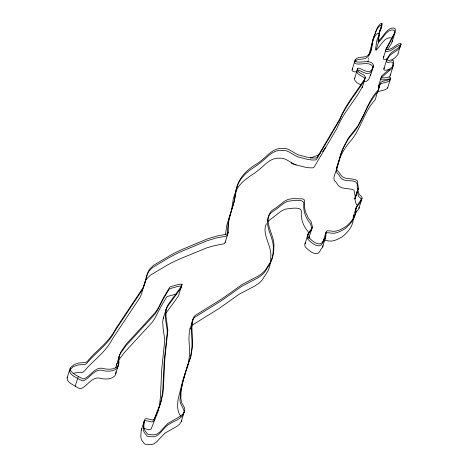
<?xml version="1.0" encoding="UTF-8"?>
<svg xmlns="http://www.w3.org/2000/svg" width="468" height="468" viewBox="0 0 468 468"><rect width="100%" height="100%" fill="white"/><g stroke="black" fill="none" stroke-linecap="round" stroke-linejoin="round"><path stroke-width="0.7" d="M368.562 59.255L368.62 58.061M225.512 234.222L226.769 225.295L231.578 210.021L233.316 198.613L235.199 193.044M362.39 86.627C355.294 100.409 343.816 112.104 337.697 126.588A15.298 15.052 17.4 0 1 337.112 127.992L336.451 129.244A49.427 48.631 17.4 0 1 335.585 130.707L314.139 167.082A3.498 3.44 17.4 0 1 312.706 167.842L309.336 167.807A47.057 46.297 17.4 0 1 302.89 166.649L295.255 164.66A12.121 11.922 17.4 0 1 293.898 164.063L286.059 159.506A15.701 15.444 17.4 0 0 281.449 158.172L276.576 158.219L273.593 158.974A22.973 22.604 17.4 0 0 269.861 160.735L266.409 163.186L261.758 167.392A110.822 109.038 17.4 0 1 254.188 173.4C246.665 178.191 238.797 183.772 235.451 192.418M73.067 373.423L75.389 372.856A1.609 1.579 17.4 0 1 75.594 372.82L82.877 372.241L84.679 370.826A13.876 13.654 17.4 0 0 85.398 369.86C93.98 359.828 105.446 352.17 111.717 340.201A162.841 160.22 17.4 0 1 113.917 336.673L140.031 297.437L141.558 293.857L144.577 282.707L146.42 279.074L150.333 275.219L166.596 265.52A133.438 131.292 17.4 0 1 181.262 258.313L206.944 247.788L213.929 245.799L224.113 243.746L224.968 242.88L228.191 232.66C226.886 217.643 235.275 204.381 236.217 189.704C238.259 178.027 247.326 169.27 257.26 163.607A110.822 109.038 17.4 0 0 264.829 157.599L269.48 153.393L272.932 150.942A22.973 22.604 17.4 0 1 276.664 149.181L279.642 148.426L284.521 148.379A15.701 15.444 17.4 0 1 289.13 149.713L296.969 154.276A12.121 11.922 17.4 0 0 298.327 154.867L305.955 156.856A47.057 46.297 17.4 0 0 312.402 158.014L315.777 158.049A3.498 3.44 17.4 0 0 317.205 157.289L338.651 120.914A49.427 48.631 17.4 0 0 339.516 119.451L340.177 118.199A15.298 15.052 17.4 0 0 340.762 116.795C346.917 103.013 356.897 91.348 364.905 78.642C366.976 73.85 358.593 74.406 357.727 70.223A3.492 3.434 17.4 0 1 357.517 69.48L357.622 68.433L358.4 68.152A2.533 2.492 17.4 0 1 359.167 68.193C365.572 70.832 370.644 75.284 373.522 65.912C372.586 59.097 362.185 62.741 357.376 62.01A2.287 2.252 17.4 0 1 357.037 61.969L355.469 61.138A1.638 1.615 17.4 0 1 355.113 60.36C356.844 55.996 363.583 58.085 367.181 55.979C373.926 51.041 371.013 41.149 374.897 34.234A70.873 69.732 17.4 0 1 377.302 27.799C382.21 19.779 383.584 24.043 380.191 29.946A17.269 16.988 17.4 0 0 379.893 31.204L378.612 39.277A6.388 6.283 17.4 0 0 379.103 40.33L376.032 50.123C380.595 46.461 384.673 35.808 391.81 38.124A3.001 2.954 17.4 0 1 391.938 38.358M376.904 93.898L377.898 91.88L379.975 91.014A44.109 43.395 17.4 0 0 384.708 89.833L387.194 88.563L387.486 87.358M387.639 87.943L390.71 78.15C389.862 76.073 386.755 77.77 385.07 77.834A11.975 11.782 17.4 0 1 382.374 77.852L381.478 77.202L381.666 76.097A7.775 7.652 17.4 0 1 382.169 75.5L393.085 66.029L393.646 61.191L393.173 60.466L391.786 59.986A3.563 3.51 17.4 0 0 390.692 60.033C387.182 61.829 385.895 58.81 388.551 56.599C390.505 51.006 397.818 50.105 400.789 45.051A2.088 2.059 17.4 0 0 401.035 44.495L400.941 43.77L399.771 43.547A9.676 9.518 17.4 0 0 398.245 44.173C394.6 45.887 390.809 50.374 386.58 49.421A1.521 1.498 17.4 0 1 386.299 48.456L395.255 31.608A5.897 5.803 17.4 0 0 395.279 29.531A3.001 2.954 17.4 0 0 394.881 28.332C387.738 26.015 383.666 36.668 379.103 40.33M308.64 238.504L312.355 227.349A2.34 2.299 17.4 0 0 312.372 226.512L311.126 221.803A0.895 0.883 17.4 0 0 311.015 221.58L308.254 217.877L305.405 211.741L304.533 207.406L304.446 200.585L303.984 199.421L302.164 198.847L292.207 198.666L288.376 199.368A7.546 7.424 17.4 0 0 287.568 199.666L284.269 201.351L277.003 207.149L272.148 210.401L270.785 211.711L269.422 214.151A16.988 16.713 17.4 0 0 268.562 216.058C265.976 226.547 274.973 236.51 273.862 247.268A37.692 37.083 17.4 0 1 272.317 257.839L271.516 259.945A27.039 26.6 17.4 0 1 270.627 261.811L265.093 270.463L261.711 273.704L257.745 276.331L242.33 284.345L228.068 294.512A270.861 266.491 17.4 0 1 220.738 299.579L195.273 315.362A8.64 8.506 17.4 0 0 193.617 317.55C190.599 324.306 191.289 331.993 191.862 339.183A74.482 73.283 17.4 0 1 191.839 348.52L190.406 357.903A19.785 19.463 17.4 0 1 189.774 359.681C185.322 372.171 180.835 385.152 180.127 398.455C178.992 403.697 183.608 407.113 184.211 411.776C183.006 418.673 174.903 420.504 169.767 423.792C164.011 426.524 161.641 433.368 155.967 436.147A8.775 8.635 17.4 0 1 153.475 436.732L152.603 436.767A44.062 43.354 17.4 0 0 150.877 436.726L147.525 436.334A2.989 2.937 17.4 0 1 146.548 435.532L145.876 434.474A2.071 2.036 17.4 0 0 145.53 434.123L144.197 432.455L143.307 429.788L143.904 421.668L144.396 420.966L145.542 420.545L151.901 421.99L153.562 421.165L160.185 404.586L162.747 394.565L163.449 387.703L164.8 359.319L167.854 330.028L165.953 316.163L166.046 309.693L167.287 306.154L168.679 303.826L181.642 286.042L182.052 284.556L181.362 284.14A2.241 2.205 17.4 0 0 180.806 284.135A71.159 70.013 17.4 0 0 177.612 284.737L170.639 286.627A4.306 4.235 17.4 0 0 169.662 287.381L163.771 297.233L158.014 308.394L155.341 312.431L126.594 343.728L121.382 351.058A40.64 39.985 17.4 0 0 119.755 354.446L115.836 367.55M398.016 53.937L397.964 54.288A2.088 2.059 17.4 0 1 397.718 54.844L394.869 57.851L391.798 60.226M178.992 294.647L178.296 296.244L165.614 313.618M160.799 402.626L154.177 419.205L152.515 420.03L146.642 418.614L145.01 419.006L141.283 429.987C141.178 434.029 139.534 438.855 143.079 441.956A2.071 2.036 17.4 0 1 143.424 442.307L144.097 443.366A2.989 2.937 17.4 0 0 145.068 444.167L148.42 444.559A44.062 43.354 17.4 0 1 150.146 444.6L151.018 444.565A8.775 8.635 17.4 0 0 153.516 443.98L156.464 442.084L164.683 433.315L176.693 426.453L179.642 424.113L181.157 421.96L184.825 409.822L184.48 407.763L181.637 402.562L180.864 398.385L181.022 390.692L182.783 382.748M144.355 420.194C144.243 424.236 142.6 429.062 146.145 432.163A2.071 2.036 17.4 0 1 146.49 432.514L147.163 433.573A2.989 2.937 17.4 0 0 148.14 434.374L151.492 434.766A44.062 43.354 17.4 0 1 153.217 434.807L154.089 434.772A8.775 8.635 17.4 0 0 156.581 434.187L159.529 432.292L167.749 423.522L180.531 416.128L183.304 413.624L184.532 411.407M362.893 116.134L357.961 125.828L348.426 137.89L342.459 149.538L340.669 154.481L336.931 168.509L337.019 170.095L338.961 172.306A12.665 12.466 17.4 0 1 340.066 173.78C343.442 180.946 352.422 177.138 357.394 180.788C356.949 183.561 359.02 186.317 358.002 188.914L354.937 198.707C355.171 200.895 355.668 203.685 357.172 205.423M358.002 188.914L357.909 190.166L359.172 194.36L361.612 196.636L362.121 198.017L358.763 208.904L355.499 213.115M358.974 208.336L359.009 207.312M312.279 227.635L308.236 233.368L304.803 244.641A4.487 4.411 17.4 0 0 305.23 246.847C308.933 250.784 317.491 258.184 320.627 249.877A4.423 4.352 17.4 0 1 321.142 249.058L322.704 247.016L325.933 235.72A48.163 47.391 17.4 0 1 326.009 232.409L326.945 230.8L329.998 230.859A28.911 28.449 17.4 0 1 331.917 231.215C336.428 231.871 340.64 229.648 344.413 227.454A16.936 16.661 17.4 0 0 348.227 224.447C351.924 221.036 354.92 216.813 356.072 211.852C355.165 206.324 359.325 202.761 362.045 198.543M307.985 234.099L307.868 234.848A4.487 4.411 17.4 0 0 308.295 237.054C312.004 240.991 320.562 248.391 323.692 240.09A4.423 4.352 17.4 0 1 324.213 239.265L325.769 237.223M368.69 55.528L371.826 44.027A70.873 69.732 17.4 0 1 374.236 37.592C375.207 35.749 376.582 33.07 379.021 33.193L382.087 23.4M322.943 242.202L326.097 231.947M386.919 59.091L383.848 68.878C383.485 71.165 386.387 69.989 387.621 69.826A3.563 3.51 17.4 0 1 388.715 69.779L389.481 69.937M225.126 242.453L225.225 241.944M355.189 59.728L352.041 70.153A1.638 1.615 17.4 0 0 352.398 70.931L353.972 71.762A2.287 2.252 17.4 0 0 354.305 71.803L356.979 71.879M228.191 232.66L226.734 234.135L217 236.007L207.675 238.803L184.328 248.52A133.438 131.292 17.4 0 0 169.662 255.727L153.399 265.426L149.491 269.281L147.648 272.914L144.63 284.064L143.097 287.644L116.988 326.88A162.841 160.22 17.4 0 0 114.789 330.408C108.517 342.377 97.052 350.041 88.464 360.073A13.876 13.654 17.4 0 1 87.744 361.033L85.948 362.448L78.665 363.028A1.609 1.579 17.4 0 0 78.454 363.063L73.845 364.683A11.94 11.747 17.4 0 1 72.294 366.14C66.304 369.837 74.851 374.599 78.291 376.424L75.208 386.258L79.683 388.61A3.685 3.627 17.4 0 0 81.163 388.522C88.13 385.573 92.313 375.488 101.211 378.513A27.91 27.46 17.4 0 0 102.896 378.834C106.792 379.273 111.419 379.098 114.426 376.266A5.68 5.587 17.4 0 0 115.473 374.581L115.859 372.973A10.22 10.056 17.4 0 0 115.883 371.727M115.684 373.955L118.93 363.186A10.22 10.056 17.4 0 0 118.936 361.618L118.819 358.57L119.463 355.276M389.142 76.793L390.195 75.5L390.4 74.125M363.911 81.204C367.848 83.041 370.176 77.08 370.48 74.207M291.389 162.355L291.242 162.952L292.143 163.601L296.203 164.97M354.937 198.707C355.744 195.987 354.2 192.886 354.019 190.125C348.631 187.492 340.417 190.312 337.001 183.573A12.665 12.466 17.4 0 0 335.889 182.099C330.987 178.519 336.697 172.353 336.679 167.766C339.007 158.558 343.307 149.672 349.374 142.354C360.834 130.315 363.32 112.484 374.763 100.298A4.475 4.399 17.4 0 0 375.277 99.538L376.758 94.501M166.351 308.506L163.279 318.298L162.677 321.902L163.156 328.77L164.789 339.821L161.735 369.112L160.384 397.496L159.296 406.505L157.734 412.419L151.111 428.998L149.444 429.823L144.109 428.518M387.527 49.725L391.377 43.53L392.184 41.4A5.897 5.803 17.4 0 0 392.278 40.704M192.898 319.322L189.312 331.876L188.914 339.095L189.411 347.016A74.482 73.283 17.4 0 1 189.382 356.353L187.955 365.742A19.785 19.463 17.4 0 1 187.323 367.52C183.134 377.46 181.011 388.124 178.261 398.52C177.372 404.37 176.881 411.138 180.66 416.122M181.467 421.194L181.666 420.416M160.776 402.708L162.683 392.008L164.186 361.278L167.193 333.064L167.14 329.805L165.339 318.117L165.432 311.653L166.672 308.114L168.065 305.779L181.028 287.995L181.438 286.515L180.747 286.1A2.241 2.205 17.4 0 0 180.192 286.094A71.159 70.013 17.4 0 0 176.998 286.697L170.024 288.586A4.306 4.235 17.4 0 0 169.047 289.341L163.156 299.192L157.4 310.354L154.727 314.391L125.98 345.688L120.767 353.018A40.64 39.985 17.4 0 0 119.141 356.4L118.293 359.716L118.322 363.577A10.22 10.056 17.4 0 1 118.316 365.139L117.93 366.748A5.68 5.587 17.4 0 1 116.877 368.427C113.876 371.264 109.249 371.44 105.353 371.001A27.91 27.46 17.4 0 1 103.668 370.679C94.77 367.655 90.587 377.74 83.62 380.689A3.685 3.627 17.4 0 1 82.14 380.776C78.127 378.401 64.73 373.417 71.686 368.094A11.94 11.747 17.4 0 0 73.23 366.637L77.84 365.022A1.609 1.579 17.4 0 1 78.051 364.981L85.334 364.408L87.136 362.992A13.876 13.654 17.4 0 0 87.849 362.027C96.437 351.995 107.903 344.331 114.174 332.368A162.841 160.22 17.4 0 1 116.374 328.834L142.488 289.598L144.015 286.024L147.034 274.874L148.877 271.235L152.784 267.386L169.053 257.687A133.438 131.292 17.4 0 1 183.719 250.479L207.067 240.763L216.386 237.966L225.582 236.246L227.208 235.392L227.676 234.111L228.103 223.915L228.852 219.071L234.029 202.188L235.971 189.914L238.428 183.292L241.125 178.788L245.472 173.757L249.403 170.51L256.645 165.567A110.822 109.038 17.4 0 0 264.215 159.559L268.866 155.353L272.317 152.901A22.973 22.604 17.4 0 1 276.05 151.141L279.027 150.386L283.906 150.333A15.701 15.444 17.4 0 1 288.516 151.673L296.355 156.23A12.121 11.922 17.4 0 0 297.712 156.827L305.347 158.816A47.057 46.297 17.4 0 0 311.793 159.974L315.163 160.009A3.498 3.44 17.4 0 0 316.59 159.249L338.036 122.868A49.427 48.631 17.4 0 0 338.908 121.411L339.563 120.159A15.298 15.052 17.4 0 0 340.148 118.755C346.191 105.271 355.867 93.793 363.794 81.403C367.567 76.208 358.09 76.424 357.113 72.177A3.492 3.434 17.4 0 1 356.903 71.434L357.008 70.393L357.786 70.106A2.533 2.492 17.4 0 1 358.552 70.147C364.958 72.792 370.03 77.238 372.908 67.872C371.972 61.056 361.571 64.701 356.762 63.97A2.287 2.252 17.4 0 1 356.423 63.923L354.855 63.092A1.638 1.615 17.4 0 1 354.498 62.32C355.885 58.395 361.805 59.717 365.175 58.512C373.792 54.686 370.089 43.308 374.283 36.194A70.873 69.732 17.4 0 1 376.687 29.759C381.601 21.739 382.976 26.003 379.577 31.906A17.269 16.988 17.4 0 0 379.279 33.158L377.998 41.237A6.388 6.283 17.4 0 0 378.489 42.29C383.052 38.628 387.124 27.975 394.267 30.291A3.001 2.954 17.4 0 1 394.664 31.485A5.897 5.803 17.4 0 1 394.641 33.567L385.685 50.415A1.521 1.498 17.4 0 0 385.965 51.381C390.201 52.334 393.986 47.847 397.63 46.133A9.676 9.518 17.4 0 1 399.157 45.507L400.327 45.729L400.421 46.455A2.088 2.059 17.4 0 1 400.175 47.011C397.203 52.065 389.897 52.966 387.937 58.558C385.281 60.77 386.568 63.788 390.078 61.992A3.563 3.51 17.4 0 1 391.172 61.946L392.558 62.425L393.032 63.151L392.471 67.989L381.555 77.46A7.775 7.652 17.4 0 0 381.051 78.057L380.864 79.162L381.759 79.806A11.975 11.782 17.4 0 0 384.462 79.788L387.796 79.145L389.756 79.373M309.213 237.428L309.29 237.141A2.34 2.299 17.4 0 0 309.301 236.305L309.237 236.024M322.704 247.016L322.861 245.513M182.707 382.707L183.245 380.712M183.86 378.752L187.352 365.941L190.388 357.727A19.785 19.463 17.4 0 0 191.02 355.949L192.447 346.56A74.482 73.283 17.4 0 0 192.477 337.223C192.044 331.356 191.371 325.213 193.009 319.509A8.64 8.506 17.4 0 1 194.659 317.322L220.13 301.532A270.861 266.491 17.4 0 0 227.46 296.472L241.716 286.305L257.131 278.29L261.097 275.658L264.478 272.423L270.013 263.771A27.039 26.6 17.4 0 0 270.902 261.904L271.709 259.793A37.692 37.083 17.4 0 0 273.248 249.228C274.359 238.469 265.362 228.507 267.953 218.018A16.988 16.713 17.4 0 1 268.808 216.111L270.176 213.665L271.534 212.361L276.389 209.108L283.661 203.311L286.954 201.626A7.546 7.424 17.4 0 1 287.761 201.328C291.611 200.871 304.294 198.251 303.826 203.715C303.106 210.881 305.598 218.193 310.401 223.54A0.895 0.883 17.4 0 1 310.518 223.757L311.758 228.472A2.34 2.299 17.4 0 1 311.741 229.308L307.997 234.626L307.26 236.808A4.487 4.411 17.4 0 0 307.681 239.013C311.39 242.951 319.948 250.351 323.084 242.044A4.423 4.352 17.4 0 1 323.599 241.219L325.038 239.487L325.318 237.68A48.163 47.391 17.4 0 1 325.395 234.369L326.331 232.76L329.384 232.818A28.911 28.449 17.4 0 1 331.303 233.175C335.813 233.83 340.025 231.607 343.799 229.408A16.936 16.661 17.4 0 0 347.613 226.407C351.673 222.628 355.118 217.725 355.68 212.08C353.328 205.967 366.444 201.263 358.745 196.677C357.178 193.582 358.02 190.54 357.189 187.516C358.962 175.681 343.038 185.287 339.452 175.74A12.665 12.466 17.4 0 0 338.346 174.266C333.31 170.434 339.499 163.905 339.358 159.067C341.927 149.801 346.238 140.692 352.761 133.538C363.858 120.925 366.093 102.855 377.834 90.505A4.475 4.399 17.4 0 0 378.343 89.751C379.987 86.966 378.934 81.801 383.04 81.221A44.109 43.395 17.4 0 0 387.779 80.046L390.71 78.15M356.505 206.446L353.241 216.947L353.17 219.199M381.514 76.395L378.36 86.475L378.536 87.212L379.302 87.639M386.451 47.748L383.228 58.248A1.521 1.498 17.4 0 0 383.508 59.214L384.714 59.553L387.217 58.681M70.165 368.187L67.094 377.98C66.807 382.18 72.218 384.199 75.219 386.229M178.946 294.22L182.017 284.427M360.927 84.901L356.92 82.725L354.656 80.01A3.492 3.434 17.4 0 1 354.446 79.267L357.622 68.433M362.179 87.738L365.432 77.355M370.451 75.705L373.522 65.912M392.003 42.102L395.074 32.315M390.318 75.172L393.389 65.38M397.975 53.656L401.041 43.863M354.838 199.029L357.903 189.236M355.317 197.835L358.383 188.042M118.755 364.162L118.544 364.788A5.68 5.587 17.4 0 1 117.491 366.473C114.49 369.305 109.863 369.48 105.967 369.041A27.91 27.46 17.4 0 1 104.276 368.72C95.384 365.695 91.196 375.781 84.234 378.729A3.685 3.627 17.4 0 1 82.754 378.817L78.291 376.424M141.283 429.987L141.939 428.799M304.92 243.892L305.54 242.459M323.025 241.74L323.581 240.78M116.397 365.069L116.684 364.233A40.64 39.985 17.4 0 1 117.187 363.092M163.279 318.298L163.695 317.123M189.832 329.115L190.154 328.191M367.848 61.717L368.304 60.483M352.123 69.521L352.638 68.685M383.38 57.541L383.947 56.341M353.434 216.239L354.077 214.882M377.933 37.411L377.12 39.739A17.269 16.988 17.4 0 0 376.822 40.997L375.547 49.07A6.388 6.283 17.4 0 0 376.032 50.123M378.653 35.796L379.191 34.427L379.021 33.193M363.156 116.169C366.883 107.786 371.34 99.532 377.22 92.465A4.475 4.399 17.4 0 0 377.735 91.705C379.373 88.926 378.32 83.754 382.432 83.181A44.109 43.395 17.4 0 0 387.165 81.999L389.645 80.73L390.055 79.7M378.109 37.007L378.29 36.603M383.848 68.878L384.462 67.907M266.351 223.944L266.526 223.593M378.442 86.188L378.594 85.89A7.775 7.652 17.4 0 1 378.922 85.486M67.094 377.98L67.69 377.085M118.93 359.752L124.149 352.819L152.27 322.224L154.943 318.187L160.699 307.026L166.596 297.174A4.306 4.235 17.4 0 1 167.567 296.419L174.541 294.53A71.159 70.013 17.4 0 1 176.167 294.202M325.857 147.139L322.551 151.743M267.719 221.504L281.204 211.144L284.497 209.459A7.546 7.424 17.4 0 1 285.31 209.161C289.113 208.734 301.848 206.066 301.369 211.548C300.649 218.714 303.141 226.032 307.944 231.373A0.895 0.883 17.4 0 1 308.061 231.59L308.634 233.567M354.551 78.226L354.884 78.039M320.17 153.767L317.175 155.528L310.36 158.038M324.634 240.417L326.933 240.651A28.911 28.449 17.4 0 1 328.846 241.008C333.356 241.663 337.568 239.44 341.342 237.247A16.936 16.661 17.4 0 0 345.156 234.24C349.263 230.391 352.89 225.342 353.211 219.562M191.57 325.827A8.64 8.506 17.4 0 1 192.208 325.155L217.673 309.366A270.861 266.491 17.4 0 0 225.003 304.305L239.259 294.138L254.68 286.123L258.646 283.497L262.021 280.256L267.556 271.604A27.039 26.6 17.4 0 0 268.445 269.738L269.252 267.632A37.692 37.083 17.4 0 0 270.106 264.186M270.235 263.49A37.692 37.083 17.4 0 0 270.791 257.061C271.908 246.303 262.905 236.34 265.496 225.851A16.988 16.713 17.4 0 1 266.111 224.418"/></g></svg>
